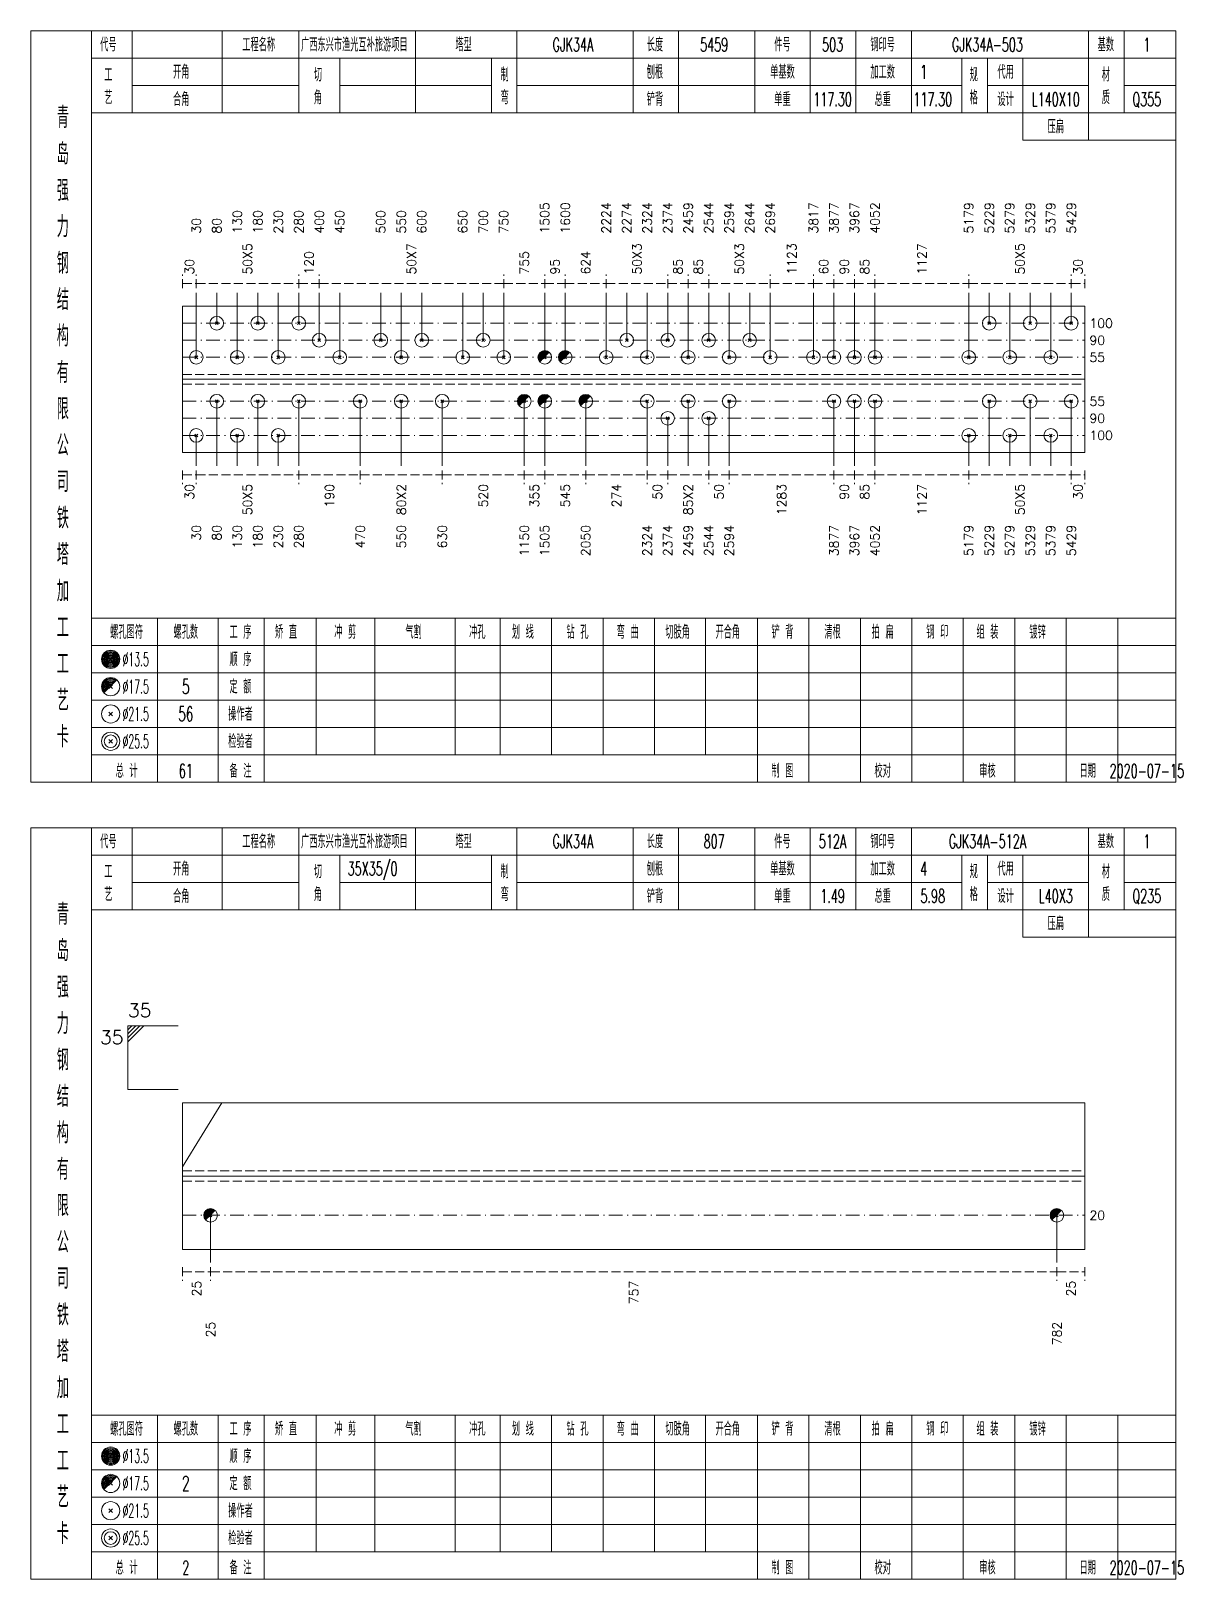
# Model space of a CAD drawing. Extents: x 0 to 2606, y -377 to 6479.
# Drawn here: x 2352.6 to 2605.5, y 4375 to 4715 of the extents above; entities that cross this region are included whole.
import ezdxf
from ezdxf.enums import TextEntityAlignment as Align

# ---------------------------------------------------------------- set-up
doc = ezdxf.new("R2010")
doc.units = 0
doc.header["$MEASUREMENT"] = 0
doc.linetypes.add('一点画线', pattern=[5.2, 3, -1, 0.2, -1])
doc.linetypes.add('虚线', pattern=[2.75, 2, -0.75])
doc.layers.get('0').update_dxf_attribs({"linetype": 'CONTINUOUS', "lineweight": 25})
doc.layers.add('1', color=7, linetype='CONTINUOUS', lineweight=25)
doc.layers.add('4', color=7, linetype='CONTINUOUS', lineweight=25)
doc.styles.get("Standard").update_dxf_attribs({"font": 'simplex.shx', "width": 0.7, "height": 3, "bigfont": 'gbhzfs.shx'})

msp = doc.modelspace()

# ---------------------------------------------------------------- linework, layer by layer
at = {"color": 8, "linetype": '虚线', "lineweight": 9}
for p, q in [((2385.9, 4658.5), (2385.9, 4661.5)), ((2388.9, 4658.5), (2388.9, 4661.5)), ((2388.9, 4658.5), (2388.9, 4661.5)), ((2411.4, 4658.5), (2411.4, 4661.5)), ((2411.4, 4658.5), (2411.4, 4661.5)), ((2415.9, 4658.5), (2415.9, 4661.5)), ((2415.9, 4658.5), (2415.9, 4661.5)), ((2456.4, 4658.5), (2456.4, 4661.5)), ((2456.4, 4658.5), (2456.4, 4661.5)), ((2465.4, 4658.5), (2465.4, 4661.5)), ((2465.4, 4658.5), (2465.4, 4661.5)), ((2469.9, 4658.5), (2469.9, 4661.5)), ((2469.9, 4658.5), (2469.9, 4661.5)), ((2478.9, 4658.5), (2478.9, 4661.5)), ((2478.9, 4658.5), (2478.9, 4661.5)), ((2492.4, 4658.5), (2492.4, 4661.5)), ((2492.4, 4658.5), (2492.4, 4661.5)), ((2496.9, 4658.5), (2496.9, 4661.5)), ((2496.9, 4658.5), (2496.9, 4661.5)), ((2501.4, 4658.5), (2501.4, 4661.5)), ((2501.4, 4658.5), (2501.4, 4661.5)), ((2514.9, 4658.5), (2514.9, 4661.5)), ((2514.9, 4658.5), (2514.9, 4661.5)), ((2524.41, 4658.5), (2524.41, 4661.5)), ((2524.41, 4658.5), (2524.41, 4661.5)), ((2528.91, 4658.5), (2528.91, 4661.5)), ((2528.91, 4658.5), (2528.91, 4661.5)), ((2533.41, 4658.5), (2533.41, 4661.5)), ((2533.41, 4658.5), (2533.41, 4661.5)), ((2537.91, 4658.5), (2537.91, 4661.5)), ((2537.91, 4658.5), (2537.91, 4661.5)), ((2558.5, 4658.5), (2558.5, 4661.5)), ((2558.5, 4658.5), (2558.5, 4661.5)), ((2581, 4658.5), (2581, 4661.5)), ((2581, 4658.5), (2581, 4661.5)), ((2584, 4658.5), (2584, 4661.5)), ((2385.9, 4659.5), (2388.9, 4659.5)), ((2388.9, 4659.5), (2411.4, 4659.5)), ((2411.4, 4659.5), (2415.9, 4659.5)), ((2415.9, 4659.5), (2456.4, 4659.5)), ((2456.4, 4659.5), (2465.4, 4659.5)), ((2465.4, 4659.5), (2469.9, 4659.5)), ((2469.9, 4659.5), (2478.9, 4659.5)), ((2478.9, 4659.5), (2492.4, 4659.5)), ((2492.4, 4659.5), (2496.9, 4659.5)), ((2496.9, 4659.5), (2501.4, 4659.5)), ((2501.4, 4659.5), (2514.9, 4659.5)), ((2514.9, 4659.5), (2524.41, 4659.5)), ((2524.41, 4659.5), (2528.91, 4659.5)), ((2528.91, 4659.5), (2533.41, 4659.5)), ((2533.41, 4659.5), (2537.91, 4659.5)), ((2537.91, 4659.5), (2558.5, 4659.5)), ((2558.5, 4659.5), (2581, 4659.5)), ((2581, 4659.5), (2584, 4659.5)), ((2385.9, 4618.5), (2385.9, 4615.5)), ((2385.9, 4617.5), (2388.9, 4617.5)), ((2388.9, 4618.5), (2388.9, 4615.5)), ((2388.9, 4618.5), (2388.9, 4615.5)), ((2388.9, 4617.5), (2411.4, 4617.5)), ((2411.4, 4618.5), (2411.4, 4615.5)), ((2411.4, 4618.5), (2411.4, 4615.5)), ((2411.4, 4617.5), (2424.9, 4617.5)), ((2424.9, 4618.5), (2424.9, 4615.5)), ((2424.9, 4618.5), (2424.9, 4615.5)), ((2424.9, 4617.5), (2442.9, 4617.5)), ((2442.9, 4618.5), (2442.9, 4615.5)), ((2442.9, 4618.5), (2442.9, 4615.5)), ((2442.9, 4617.5), (2460.9, 4617.5)), ((2460.9, 4618.5), (2460.9, 4615.5)), ((2460.9, 4618.5), (2460.9, 4615.5)), ((2460.9, 4617.5), (2465.4, 4617.5)), ((2465.4, 4618.5), (2465.4, 4615.5)), ((2465.4, 4618.5), (2465.4, 4615.5)), ((2465.4, 4617.5), (2474.4, 4617.5)), ((2474.4, 4618.5), (2474.4, 4615.5)), ((2474.4, 4618.5), (2474.4, 4615.5)), ((2474.4, 4617.5), (2487.9, 4617.5)), ((2487.9, 4618.5), (2487.9, 4615.5)), ((2487.9, 4618.5), (2487.9, 4615.5)), ((2487.9, 4617.5), (2492.4, 4617.5)), ((2492.4, 4618.5), (2492.4, 4615.5)), ((2492.4, 4618.5), (2492.4, 4615.5)), ((2492.4, 4617.5), (2501.4, 4617.5)), ((2501.4, 4618.5), (2501.4, 4615.5)), ((2501.4, 4618.5), (2501.4, 4615.5)), ((2501.4, 4617.5), (2505.9, 4617.5)), ((2505.9, 4618.5), (2505.9, 4615.5)), ((2505.9, 4618.5), (2505.9, 4615.5)), ((2505.9, 4617.5), (2528.91, 4617.5)), ((2528.91, 4618.5), (2528.91, 4615.5)), ((2528.91, 4618.5), (2528.91, 4615.5)), ((2528.91, 4617.5), (2533.41, 4617.5)), ((2533.41, 4618.5), (2533.41, 4615.5)), ((2533.41, 4618.5), (2533.41, 4615.5)), ((2533.41, 4617.5), (2537.91, 4617.5)), ((2537.91, 4618.5), (2537.91, 4615.5)), ((2537.91, 4618.5), (2537.91, 4615.5)), ((2537.91, 4617.5), (2558.5, 4617.5)), ((2558.5, 4618.5), (2558.5, 4615.5)), ((2558.5, 4618.5), (2558.5, 4615.5)), ((2558.5, 4617.5), (2581, 4617.5)), ((2581, 4618.5), (2581, 4615.5)), ((2581, 4618.5), (2581, 4615.5)), ((2581, 4617.5), (2584, 4617.5)), ((2584, 4618.5), (2584, 4615.5)), ((2385.9, 4443.5), (2385.9, 4440.5)), ((2385.9, 4442.5), (2392.04, 4442.5)), ((2392.04, 4443.5), (2392.04, 4440.5)), ((2392.04, 4443.5), (2392.04, 4440.5)), ((2392.04, 4442.5), (2577.86, 4442.5)), ((2577.86, 4443.5), (2577.86, 4440.5)), ((2577.86, 4443.5), (2577.86, 4440.5)), ((2577.86, 4442.5), (2584, 4442.5)), ((2584, 4443.5), (2584, 4440.5))]:
    msp.add_line(p, q, dxfattribs=at)
at = {"color": 7, "linetype": 'Continuous', "lineweight": 13}
for p, q in [((2388.9, 4643.32), (2388.9, 4657.5)), ((2393.4, 4650.82), (2393.4, 4657.5)), ((2397.9, 4643.32), (2397.9, 4657.5)), ((2402.4, 4650.82), (2402.4, 4657.5)), ((2406.9, 4643.32), (2406.9, 4657.5)), ((2411.4, 4650.82), (2411.4, 4657.5)), ((2415.9, 4647.07), (2415.9, 4657.5)), ((2420.4, 4643.32), (2420.4, 4657.5)), ((2429.4, 4647.07), (2429.4, 4657.5)), ((2433.9, 4643.32), (2433.9, 4657.5)), ((2438.4, 4647.07), (2438.4, 4657.5)), ((2447.4, 4643.32), (2447.4, 4657.5)), ((2451.9, 4647.07), (2451.9, 4657.5)), ((2456.4, 4643.32), (2456.4, 4657.5)), ((2465.4, 4643.32), (2465.4, 4657.5)), ((2469.9, 4643.32), (2469.9, 4657.5)), ((2478.9, 4643.32), (2478.9, 4657.5)), ((2483.4, 4647.07), (2483.4, 4657.5)), ((2487.9, 4643.32), (2487.9, 4657.5)), ((2492.4, 4647.07), (2492.4, 4657.5)), ((2496.9, 4643.32), (2496.9, 4657.5)), ((2501.4, 4647.07), (2501.4, 4657.5)), ((2505.9, 4643.32), (2505.9, 4657.5)), ((2510.4, 4647.07), (2510.4, 4657.5)), ((2514.9, 4643.32), (2514.9, 4657.5)), ((2524.41, 4643.32), (2524.41, 4657.5)), ((2528.91, 4643.32), (2528.91, 4657.5)), ((2533.41, 4643.32), (2533.41, 4657.5)), ((2537.91, 4643.32), (2537.91, 4657.5)), ((2558.5, 4643.32), (2558.5, 4657.5)), ((2563, 4650.82), (2563, 4657.5)), ((2567.5, 4643.32), (2567.5, 4657.5)), ((2572, 4650.82), (2572, 4657.5)), ((2576.5, 4643.32), (2576.5, 4657.5)), ((2581, 4650.82), (2581, 4657.5)), ((2393.1, 4650.52), (2393.7, 4651.12)), ((2393.7, 4650.52), (2393.1, 4651.12)), ((2402.1, 4650.52), (2402.7, 4651.12)), ((2402.7, 4650.52), (2402.1, 4651.12)), ((2411.1, 4650.52), (2411.7, 4651.12)), ((2411.7, 4650.52), (2411.1, 4651.12)), ((2562.7, 4650.52), (2563.3, 4651.12)), ((2563.3, 4650.52), (2562.7, 4651.12)), ((2571.7, 4650.52), (2572.3, 4651.12)), ((2572.3, 4650.52), (2571.7, 4651.12)), ((2580.7, 4650.52), (2581.3, 4651.12)), ((2581.3, 4650.52), (2580.7, 4651.12)), ((2415.6, 4646.77), (2416.2, 4647.37)), ((2416.2, 4646.77), (2415.6, 4647.37)), ((2429.1, 4646.77), (2429.7, 4647.37)), ((2429.7, 4646.77), (2429.1, 4647.37)), ((2438.1, 4646.77), (2438.7, 4647.37)), ((2438.7, 4646.77), (2438.1, 4647.37)), ((2451.6, 4646.77), (2452.2, 4647.37)), ((2452.2, 4646.77), (2451.6, 4647.37)), ((2483.1, 4646.77), (2483.7, 4647.37)), ((2483.7, 4646.77), (2483.1, 4647.37)), ((2492.1, 4646.77), (2492.7, 4647.37)), ((2492.7, 4646.77), (2492.1, 4647.37)), ((2501.1, 4646.77), (2501.7, 4647.37)), ((2501.7, 4646.77), (2501.1, 4647.37)), ((2510.1, 4646.77), (2510.7, 4647.37)), ((2510.7, 4646.77), (2510.1, 4647.37)), ((2388.6, 4643.02), (2389.2, 4643.62)), ((2389.2, 4643.02), (2388.6, 4643.62)), ((2397.6, 4643.02), (2398.2, 4643.62)), ((2398.2, 4643.02), (2397.6, 4643.62)), ((2406.6, 4643.02), (2407.2, 4643.62)), ((2407.2, 4643.02), (2406.6, 4643.62)), ((2420.1, 4643.02), (2420.7, 4643.62)), ((2420.7, 4643.02), (2420.1, 4643.62)), ((2433.6, 4643.02), (2434.2, 4643.62)), ((2434.2, 4643.02), (2433.6, 4643.62)), ((2447.1, 4643.02), (2447.7, 4643.62)), ((2447.7, 4643.02), (2447.1, 4643.62)), ((2456.1, 4643.02), (2456.7, 4643.62)), ((2456.7, 4643.02), (2456.1, 4643.62)), ((2478.6, 4643.02), (2479.2, 4643.62)), ((2479.2, 4643.02), (2478.6, 4643.62)), ((2487.6, 4643.02), (2488.2, 4643.62)), ((2488.2, 4643.02), (2487.6, 4643.62)), ((2496.6, 4643.02), (2497.2, 4643.62)), ((2497.2, 4643.02), (2496.6, 4643.62)), ((2505.6, 4643.02), (2506.2, 4643.62)), ((2506.2, 4643.02), (2505.6, 4643.62)), ((2514.6, 4643.02), (2515.2, 4643.62)), ((2515.2, 4643.02), (2514.6, 4643.62)), ((2524.11, 4643.02), (2524.71, 4643.62)), ((2524.71, 4643.02), (2524.11, 4643.62)), ((2528.61, 4643.02), (2529.21, 4643.62)), ((2529.21, 4643.02), (2528.61, 4643.62)), ((2533.11, 4643.02), (2533.71, 4643.62)), ((2533.71, 4643.02), (2533.11, 4643.62)), ((2537.61, 4643.02), (2538.21, 4643.62)), ((2538.21, 4643.02), (2537.61, 4643.62)), ((2558.2, 4643.02), (2558.8, 4643.62)), ((2558.8, 4643.02), (2558.2, 4643.62)), ((2567.2, 4643.02), (2567.8, 4643.62)), ((2567.8, 4643.02), (2567.2, 4643.62)), ((2576.2, 4643.02), (2576.8, 4643.62)), ((2576.8, 4643.02), (2576.2, 4643.62)), ((2393.4, 4633.68), (2393.4, 4619.5)), ((2402.4, 4633.68), (2402.4, 4619.5)), ((2411.4, 4633.68), (2411.4, 4619.5)), ((2424.9, 4633.68), (2424.9, 4619.5)), ((2433.9, 4633.68), (2433.9, 4619.5)), ((2442.9, 4633.68), (2442.9, 4619.5)), ((2460.9, 4633.68), (2460.9, 4619.5)), ((2465.4, 4633.68), (2465.4, 4619.5)), ((2474.4, 4633.68), (2474.4, 4619.5)), ((2487.9, 4633.68), (2487.9, 4619.5)), ((2496.9, 4633.68), (2496.9, 4619.5)), ((2505.9, 4633.68), (2505.9, 4619.5)), ((2528.91, 4633.68), (2528.91, 4619.5)), ((2533.41, 4633.68), (2533.41, 4619.5)), ((2537.91, 4633.68), (2537.91, 4619.5)), ((2563, 4633.68), (2563, 4619.5)), ((2572, 4633.68), (2572, 4619.5)), ((2581, 4633.68), (2581, 4619.5)), ((2492.4, 4629.93), (2492.4, 4619.5)), ((2501.4, 4629.93), (2501.4, 4619.5)), ((2388.9, 4626.18), (2388.9, 4619.5)), ((2397.9, 4626.18), (2397.9, 4619.5)), ((2406.9, 4626.18), (2406.9, 4619.5)), ((2558.5, 4626.18), (2558.5, 4619.5)), ((2567.5, 4626.18), (2567.5, 4619.5)), ((2576.5, 4626.18), (2576.5, 4619.5)), ((2373.9, 4496.5), (2384.9, 4496.5)), ((2373.9, 4482.5), (2373.9, 4496.5)), ((2374.78, 4496.5), (2373.9, 4495.62)), ((2375.65, 4496.5), (2373.9, 4494.75)), ((2376.53, 4496.5), (2373.9, 4493.88)), ((2377.4, 4496.5), (2373.9, 4493)), ((2373.9, 4482.5), (2384.9, 4482.5)), ((2385.9, 4465.52), (2394.49, 4479.62)), ((2392.04, 4454.88), (2392.04, 4444.5)), ((2577.86, 4454.88), (2577.86, 4444.5))]:
    msp.add_line(p, q, dxfattribs=at)
at = {"color": 7, "linetype": 'Continuous', "lineweight": 18}
for p, q in [((2385.9, 4654.57), (2385.9, 4622.43)), ((2385.9, 4654.57), (2584, 4654.57)), ((2584, 4654.57), (2584, 4622.43)), ((2385.9, 4638.5), (2584, 4638.5)), ((2385.9, 4479.62), (2385.9, 4447.38)), ((2385.9, 4479.62), (2584, 4479.62)), ((2584, 4479.62), (2584, 4447.38)), ((2385.9, 4463.5), (2584, 4463.5))]:
    msp.add_line(p, q, dxfattribs=at)
at = {"color": 3, "linetype": '一点画线', "lineweight": 13}
for p, q in [((2385.9, 4650.82), (2584, 4650.82)), ((2385.9, 4647.07), (2584, 4647.07)), ((2385.9, 4643.32), (2584, 4643.32)), ((2385.9, 4633.68), (2584, 4633.68)), ((2385.9, 4629.93), (2584, 4629.93)), ((2385.9, 4626.18), (2584, 4626.18)), ((2385.9, 4454.88), (2584, 4454.88))]:
    msp.add_line(p, q, dxfattribs=at)
at = {"color": 7, "linetype": 'Continuous', "lineweight": 0}
for p, q in [((2465.1, 4643.02), (2465.7, 4643.62)), ((2465.1, 4643.62), (2465.7, 4643.02)), ((2469.6, 4643.02), (2470.2, 4643.62)), ((2469.6, 4643.62), (2470.2, 4643.02))]:
    msp.add_line(p, q, dxfattribs=at)
at = {"color": 1, "linetype": '虚线', "lineweight": 18}
for p, q in [((2385.9, 4639.57), (2584, 4639.57)), ((2385.9, 4637.43), (2584, 4637.43)), ((2385.9, 4464.62), (2584, 4464.62)), ((2385.9, 4462.38), (2584, 4462.38))]:
    msp.add_line(p, q, dxfattribs=at)
at = {"color": 7, "linetype": 'Continuous', "lineweight": 13}
for centre in [(2393.4, 4650.82), (2402.4, 4650.82), (2411.4, 4650.82), (2563, 4650.82), (2572, 4650.82), (2581, 4650.82), (2415.9, 4647.07), (2429.4, 4647.07), (2438.4, 4647.07), (2451.9, 4647.07), (2483.4, 4647.07), (2492.4, 4647.07), (2501.4, 4647.07), (2510.4, 4647.07), (2388.9, 4643.32), (2397.9, 4643.32), (2406.9, 4643.32), (2420.4, 4643.32), (2433.9, 4643.32), (2447.4, 4643.32), (2456.4, 4643.32), (2465.4, 4643.32), (2469.9, 4643.32), (2478.9, 4643.32), (2487.9, 4643.32), (2496.9, 4643.32), (2505.9, 4643.32), (2514.9, 4643.32), (2524.41, 4643.32), (2528.91, 4643.32), (2533.41, 4643.32), (2537.91, 4643.32), (2558.5, 4643.32), (2567.5, 4643.32), (2576.5, 4643.32)]:
    msp.add_circle(centre, 1.5, dxfattribs=at)
for centre, radius in [((2465.4, 4643.32), 1.35), ((2465.4, 4643.32), 1.2), ((2469.9, 4643.32), 1.35), ((2469.9, 4643.32), 1.2), ((2465.4, 4643.32), 1.05), ((2465.4, 4643.32), 0.9), ((2465.4, 4643.32), 0.75), ((2465.4, 4643.32), 0.6), ((2465.4, 4643.32), 0.45), ((2465.4, 4643.32), 0.3), ((2465.4, 4643.32), 0.15), ((2469.9, 4643.32), 1.05), ((2469.9, 4643.32), 0.9), ((2469.9, 4643.32), 0.75), ((2469.9, 4643.32), 0.6), ((2469.9, 4643.32), 0.45), ((2469.9, 4643.32), 0.3), ((2469.9, 4643.32), 0.15)]:
    msp.add_arc(centre, radius, 45, 225, dxfattribs=at)
at = {"layer": '1', "color": 7, "linetype": 'Continuous', "lineweight": 13}
for p, q in [((2393.1, 4633.38), (2393.7, 4633.98)), ((2393.7, 4633.38), (2393.1, 4633.98)), ((2402.1, 4633.38), (2402.7, 4633.98)), ((2402.7, 4633.38), (2402.1, 4633.98)), ((2411.1, 4633.38), (2411.7, 4633.98)), ((2411.7, 4633.38), (2411.1, 4633.98)), ((2424.6, 4633.38), (2425.2, 4633.98)), ((2425.2, 4633.38), (2424.6, 4633.98)), ((2433.6, 4633.38), (2434.2, 4633.98)), ((2434.2, 4633.38), (2433.6, 4633.98)), ((2442.6, 4633.38), (2443.2, 4633.98)), ((2443.2, 4633.38), (2442.6, 4633.98)), ((2487.6, 4633.38), (2488.2, 4633.98)), ((2488.2, 4633.38), (2487.6, 4633.98)), ((2496.6, 4633.38), (2497.2, 4633.98)), ((2497.2, 4633.38), (2496.6, 4633.98)), ((2505.6, 4633.38), (2506.2, 4633.98)), ((2506.2, 4633.38), (2505.6, 4633.98)), ((2528.61, 4633.38), (2529.21, 4633.98)), ((2529.21, 4633.38), (2528.61, 4633.98)), ((2533.11, 4633.38), (2533.71, 4633.98)), ((2533.71, 4633.38), (2533.11, 4633.98)), ((2537.61, 4633.38), (2538.21, 4633.98)), ((2538.21, 4633.38), (2537.61, 4633.98)), ((2562.7, 4633.38), (2563.3, 4633.98)), ((2563.3, 4633.38), (2562.7, 4633.98)), ((2571.7, 4633.38), (2572.3, 4633.98)), ((2572.3, 4633.38), (2571.7, 4633.98)), ((2580.7, 4633.38), (2581.3, 4633.98)), ((2581.3, 4633.38), (2580.7, 4633.98)), ((2492.1, 4629.63), (2492.7, 4630.23)), ((2492.7, 4629.63), (2492.1, 4630.23)), ((2501.1, 4629.63), (2501.7, 4630.23)), ((2501.7, 4629.63), (2501.1, 4630.23)), ((2388.6, 4625.88), (2389.2, 4626.48)), ((2389.2, 4625.88), (2388.6, 4626.48)), ((2397.6, 4625.88), (2398.2, 4626.48)), ((2398.2, 4625.88), (2397.6, 4626.48)), ((2406.6, 4625.88), (2407.2, 4626.48)), ((2407.2, 4625.88), (2406.6, 4626.48)), ((2558.2, 4625.88), (2558.8, 4626.48)), ((2558.8, 4625.88), (2558.2, 4626.48)), ((2567.2, 4625.88), (2567.8, 4626.48)), ((2567.8, 4625.88), (2567.2, 4626.48)), ((2576.2, 4625.88), (2576.8, 4626.48)), ((2576.8, 4625.88), (2576.2, 4626.48))]:
    msp.add_line(p, q, dxfattribs=at)
at = {"layer": '1', "color": 7, "linetype": 'Continuous', "lineweight": 0}
for p, q in [((2460.6, 4633.38), (2461.2, 4633.98)), ((2460.6, 4633.98), (2461.2, 4633.38)), ((2465.1, 4633.38), (2465.7, 4633.98)), ((2465.1, 4633.98), (2465.7, 4633.38)), ((2474.1, 4633.38), (2474.7, 4633.98)), ((2474.1, 4633.98), (2474.7, 4633.38)), ((2391.74, 4454.57), (2392.34, 4455.18)), ((2391.74, 4455.18), (2392.34, 4454.57)), ((2577.56, 4454.57), (2578.16, 4455.18)), ((2577.56, 4455.18), (2578.16, 4454.57))]:
    msp.add_line(p, q, dxfattribs=at)
at = {"layer": '1', "color": 7, "linetype": 'Continuous', "lineweight": 18}
for p, q in [((2385.9, 4622.43), (2584, 4622.43)), ((2385.9, 4447.38), (2584, 4447.38))]:
    msp.add_line(p, q, dxfattribs=at)
at = {"layer": '1', "color": 7, "linetype": 'Continuous', "lineweight": 13}
for centre in [(2393.4, 4633.68), (2402.4, 4633.68), (2411.4, 4633.68), (2424.9, 4633.68), (2433.9, 4633.68), (2442.9, 4633.68), (2460.9, 4633.68), (2465.4, 4633.68), (2474.4, 4633.68), (2487.9, 4633.68), (2496.9, 4633.68), (2505.9, 4633.68), (2528.91, 4633.68), (2533.41, 4633.68), (2537.91, 4633.68), (2563, 4633.68), (2572, 4633.68), (2581, 4633.68), (2492.4, 4629.93), (2501.4, 4629.93), (2388.9, 4626.18), (2397.9, 4626.18), (2406.9, 4626.18), (2558.5, 4626.18), (2567.5, 4626.18), (2576.5, 4626.18), (2392.04, 4454.88), (2577.86, 4454.88)]:
    msp.add_circle(centre, 1.5, dxfattribs=at)
for centre, radius in [((2460.9, 4633.68), 1.35), ((2460.9, 4633.68), 1.2), ((2460.9, 4633.68), 1.05), ((2460.9, 4633.68), 0.9), ((2460.9, 4633.68), 0.75), ((2460.9, 4633.68), 0.6), ((2465.4, 4633.68), 1.35), ((2465.4, 4633.68), 1.2), ((2465.4, 4633.68), 1.05), ((2465.4, 4633.68), 0.9), ((2465.4, 4633.68), 0.75), ((2465.4, 4633.68), 0.6), ((2474.4, 4633.68), 1.35), ((2474.4, 4633.68), 1.2), ((2474.4, 4633.68), 1.05), ((2474.4, 4633.68), 0.9), ((2474.4, 4633.68), 0.75), ((2474.4, 4633.68), 0.6), ((2460.9, 4633.68), 0.45), ((2460.9, 4633.68), 0.3), ((2460.9, 4633.68), 0.15), ((2465.4, 4633.68), 0.45), ((2465.4, 4633.68), 0.3), ((2465.4, 4633.68), 0.15), ((2474.4, 4633.68), 0.45), ((2474.4, 4633.68), 0.3), ((2474.4, 4633.68), 0.15), ((2392.04, 4454.88), 1.35), ((2392.04, 4454.88), 1.2), ((2392.04, 4454.88), 1.05), ((2392.04, 4454.88), 0.9), ((2392.04, 4454.88), 0.75), ((2392.04, 4454.88), 0.6), ((2392.04, 4454.88), 0.45), ((2392.04, 4454.88), 0.3), ((2392.04, 4454.88), 0.15), ((2577.86, 4454.88), 1.35), ((2577.86, 4454.88), 1.2), ((2577.86, 4454.88), 1.05), ((2577.86, 4454.88), 0.9), ((2577.86, 4454.88), 0.75), ((2577.86, 4454.88), 0.6), ((2577.86, 4454.88), 0.45), ((2577.86, 4454.88), 0.3), ((2577.86, 4454.88), 0.15)]:
    msp.add_arc(centre, radius, 45, 225, dxfattribs=at)
at = {"layer": '4', "color": 1, "linetype": 'Continuous', "lineweight": 18}
for p, q in [((2365.9, 4550), (2365.9, 4715)), ((2374.8, 4697), (2374.8, 4715)), ((2394.6, 4697), (2394.6, 4715)), ((2411.4, 4697), (2411.4, 4715)), ((2437, 4697), (2437, 4715)), ((2459.3, 4697), (2459.3, 4715)), ((2484.8, 4697), (2484.8, 4715)), ((2494.8, 4697), (2494.8, 4715)), ((2511.5, 4697), (2511.5, 4715)), ((2523.7, 4697), (2523.7, 4715)), ((2533.7, 4697), (2533.7, 4715)), ((2545.9, 4697), (2545.9, 4715)), ((2584.8, 4691), (2584.8, 4715)), ((2592.6, 4697), (2592.6, 4715)), ((2365.9, 4709), (2604, 4709)), ((2420.4, 4697), (2420.4, 4709)), ((2453.7, 4697), (2453.7, 4709)), ((2557, 4697), (2557, 4709)), ((2562.6, 4697), (2562.6, 4709)), ((2570.4, 4691), (2570.4, 4709)), ((2374.8, 4703), (2411.4, 4703)), ((2420.4, 4703), (2453.7, 4703)), ((2459.3, 4703), (2557, 4703)), ((2562.6, 4703), (2584.8, 4703)), ((2592.6, 4703), (2604, 4703)), ((2365.9, 4697), (2604, 4697)), ((2570.4, 4691), (2604, 4691)), ((2365.9, 4586), (2604, 4586)), ((2380.4, 4550), (2380.4, 4586)), ((2393.7, 4550), (2393.7, 4586)), ((2403.8, 4550), (2403.8, 4586)), ((2415.2, 4556), (2415.2, 4586)), ((2428.1, 4556), (2428.1, 4586)), ((2445.7, 4556), (2445.7, 4586)), ((2455.6, 4556), (2455.6, 4586)), ((2466.9, 4556), (2466.9, 4586)), ((2478.2, 4556), (2478.2, 4586)), ((2489.5, 4556), (2489.5, 4586)), ((2500.7, 4556), (2500.7, 4586)), ((2512.1, 4556), (2512.1, 4586)), ((2523.4, 4556), (2523.4, 4586)), ((2534.7, 4556), (2534.7, 4586)), ((2546, 4556), (2546, 4586)), ((2557.3, 4556), (2557.3, 4586)), ((2568.6, 4556), (2568.6, 4586)), ((2579.9, 4556), (2579.9, 4586)), ((2591.2, 4556), (2591.2, 4586)), ((2365.9, 4580), (2604, 4580)), ((2365.9, 4574), (2604, 4574)), ((2365.9, 4568), (2604, 4568)), ((2365.9, 4562), (2604, 4562)), ((2365.9, 4556), (2604, 4556)), ((2512.1, 4550), (2512.1, 4556)), ((2523.4, 4550), (2523.4, 4556)), ((2534.7, 4550), (2534.7, 4556)), ((2546, 4550), (2546, 4556)), ((2557.3, 4550), (2557.3, 4556)), ((2568.6, 4550), (2568.6, 4556)), ((2579.9, 4550), (2579.9, 4556)), ((2591.2, 4550), (2591.2, 4556)), ((2365.9, 4375), (2365.9, 4540)), ((2374.8, 4522), (2374.8, 4540)), ((2394.6, 4522), (2394.6, 4540)), ((2411.4, 4522), (2411.4, 4540)), ((2437, 4522), (2437, 4540)), ((2459.3, 4522), (2459.3, 4540)), ((2484.8, 4522), (2484.8, 4540)), ((2494.8, 4522), (2494.8, 4540)), ((2511.5, 4522), (2511.5, 4540)), ((2523.7, 4522), (2523.7, 4540)), ((2533.7, 4522), (2533.7, 4540)), ((2545.9, 4522), (2545.9, 4540)), ((2584.8, 4516), (2584.8, 4540)), ((2592.6, 4522), (2592.6, 4540)), ((2365.9, 4534), (2604, 4534)), ((2420.4, 4522), (2420.4, 4534)), ((2453.7, 4522), (2453.7, 4534)), ((2557, 4522), (2557, 4534)), ((2562.6, 4522), (2562.6, 4534)), ((2570.4, 4516), (2570.4, 4534)), ((2374.8, 4528), (2411.4, 4528)), ((2420.4, 4528), (2453.7, 4528)), ((2459.3, 4528), (2557, 4528)), ((2562.6, 4528), (2584.8, 4528)), ((2592.6, 4528), (2604, 4528)), ((2365.9, 4522), (2604, 4522)), ((2570.4, 4516), (2604, 4516)), ((2365.9, 4411), (2604, 4411)), ((2380.4, 4375), (2380.4, 4411)), ((2393.7, 4375), (2393.7, 4411)), ((2403.8, 4375), (2403.8, 4411)), ((2415.2, 4381), (2415.2, 4411)), ((2428.1, 4381), (2428.1, 4411)), ((2445.7, 4381), (2445.7, 4411)), ((2455.6, 4381), (2455.6, 4411)), ((2466.9, 4381), (2466.9, 4411)), ((2478.2, 4381), (2478.2, 4411)), ((2489.5, 4381), (2489.5, 4411)), ((2500.7, 4381), (2500.7, 4411)), ((2512.1, 4381), (2512.1, 4411)), ((2523.4, 4381), (2523.4, 4411)), ((2534.7, 4381), (2534.7, 4411)), ((2546, 4381), (2546, 4411)), ((2557.3, 4381), (2557.3, 4411)), ((2568.6, 4381), (2568.6, 4411)), ((2579.9, 4381), (2579.9, 4411)), ((2591.2, 4381), (2591.2, 4411)), ((2365.9, 4405), (2604, 4405)), ((2365.9, 4399), (2604, 4399)), ((2365.9, 4393), (2604, 4393)), ((2365.9, 4387), (2604, 4387)), ((2365.9, 4381), (2604, 4381)), ((2512.1, 4375), (2512.1, 4381)), ((2523.4, 4375), (2523.4, 4381)), ((2534.7, 4375), (2534.7, 4381)), ((2546, 4375), (2546, 4381)), ((2557.3, 4375), (2557.3, 4381)), ((2568.6, 4375), (2568.6, 4381)), ((2579.9, 4375), (2579.9, 4381)), ((2591.2, 4375), (2591.2, 4381))]:
    msp.add_line(p, q, dxfattribs=at)
at = {"layer": '4', "color": 7, "linetype": 'Continuous', "lineweight": 13}
for p, q in [((2369.9, 4576.8), (2370.3, 4577.2)), ((2370.3, 4576.8), (2369.9, 4577.2)), ((2369.7, 4564.6), (2370.5, 4565.4)), ((2370.5, 4564.6), (2369.7, 4565.4)), ((2369.7, 4558.6), (2370.5, 4559.4)), ((2370.5, 4558.6), (2369.7, 4559.4)), ((2369.9, 4401.8), (2370.3, 4402.2)), ((2370.3, 4401.8), (2369.9, 4402.2)), ((2369.7, 4389.6), (2370.5, 4390.4)), ((2370.5, 4389.6), (2369.7, 4390.4)), ((2369.7, 4383.6), (2370.5, 4384.4)), ((2370.5, 4383.6), (2369.7, 4384.4))]:
    msp.add_line(p, q, dxfattribs=at)
at = {"layer": '4', "color": 7, "linetype": 'Continuous', "lineweight": 0}
for p, q in [((2369.7, 4570.6), (2370.5, 4571.4)), ((2369.7, 4571.4), (2370.5, 4570.6)), ((2369.7, 4395.6), (2370.5, 4396.4)), ((2369.7, 4396.4), (2370.5, 4395.6))]:
    msp.add_line(p, q, dxfattribs=at)
at = {"layer": '4', "color": 1, "linetype": 'Continuous', "lineweight": 18}
for points in [[(2352.6, 4715), (2352.6, 4550), (2604, 4550), (2604, 4715)], [(2352.6, 4540), (2352.6, 4375), (2604, 4375), (2604, 4540)]]:
    msp.add_lwpolyline(points, close=True, dxfattribs=at)
at = {"layer": '4', "color": 7, "linetype": 'Continuous', "lineweight": 13}
for centre, radius in [((2370.1, 4577), 2), ((2370.1, 4577), 1.8), ((2370.1, 4577), 1.6), ((2370.1, 4577), 1.4), ((2370.1, 4577), 1.2), ((2370.1, 4577), 1), ((2370.1, 4577), 0.8), ((2370.1, 4577), 0.6), ((2370.1, 4577), 0.4), ((2370.1, 4577), 0.2), ((2370.1, 4571), 2), ((2370.1, 4565), 2), ((2370.1, 4559), 2), ((2370.1, 4559), 1.4), ((2370.1, 4402), 2), ((2370.1, 4402), 1.8), ((2370.1, 4402), 1.6), ((2370.1, 4402), 1.4), ((2370.1, 4402), 1.2), ((2370.1, 4402), 1), ((2370.1, 4402), 0.8), ((2370.1, 4402), 0.6), ((2370.1, 4402), 0.4), ((2370.1, 4402), 0.2), ((2370.1, 4396), 2), ((2370.1, 4390), 2), ((2370.1, 4384), 2), ((2370.1, 4384), 1.4)]:
    msp.add_circle(centre, radius, dxfattribs=at)
for centre, radius in [((2370.1, 4571), 1.8), ((2370.1, 4571), 1.6), ((2370.1, 4571), 1.4), ((2370.1, 4571), 1.2), ((2370.1, 4571), 1), ((2370.1, 4571), 0.8), ((2370.1, 4571), 0.6), ((2370.1, 4571), 0.4), ((2370.1, 4571), 0.2), ((2370.1, 4396), 1.8), ((2370.1, 4396), 1.6), ((2370.1, 4396), 1.4), ((2370.1, 4396), 1.2), ((2370.1, 4396), 1), ((2370.1, 4396), 0.8), ((2370.1, 4396), 0.6), ((2370.1, 4396), 0.4), ((2370.1, 4396), 0.2)]:
    msp.add_arc(centre, radius, 45, 225, dxfattribs=at)

# ---------------------------------------------------------------- texts
at = {"color": 7, "linetype": 'Continuous', "lineweight": 13}
for s, p in [('130', (2397.9, 4670.5)), ('180', (2402.4, 4670.5)), ('230', (2406.9, 4670.5)), ('280', (2411.4, 4670.5)), ('400', (2415.9, 4670.5)), ('450', (2420.4, 4670.5)), ('500', (2429.4, 4670.5)), ('550', (2433.9, 4670.5)), ('600', (2438.4, 4670.5)), ('650', (2447.4, 4670.5)), ('700', (2451.9, 4670.5)), ('750', (2456.4, 4670.5)), ('1505', (2465.4, 4670.5)), ('1600', (2469.9, 4670.5)), ('2224', (2478.9, 4670.5)), ('2274', (2483.4, 4670.5)), ('2324', (2487.9, 4670.5)), ('2374', (2492.4, 4670.5)), ('2459', (2496.9, 4670.5)), ('2544', (2501.4, 4670.5)), ('2594', (2505.9, 4670.5)), ('2644', (2510.4, 4670.5)), ('2694', (2514.9, 4670.5)), ('3817', (2524.41, 4670.5)), ('3877', (2528.91, 4670.5)), ('3967', (2533.41, 4670.5)), ('4052', (2537.91, 4670.5)), ('5179', (2558.5, 4670.5)), ('5229', (2563, 4670.5)), ('5279', (2567.5, 4670.5)), ('5329', (2572, 4670.5)), ('5379', (2576.5, 4670.5)), ('5429', (2581, 4670.5)), ('30', (2388.9, 4670.5)), ('80', (2393.4, 4670.5))]:
    msp.add_text(s, height=2, rotation=90, dxfattribs=at).set_placement(p, align=Align.MIDDLE_LEFT)
at = {"color": 8, "linetype": 'Continuous', "lineweight": 9}
for s, p in [('50X5', (2400.15, 4661.5)), ('120', (2413.65, 4661.5)), ('50X7', (2436.15, 4661.5)), ('755', (2460.9, 4661.5)), ('624', (2474.4, 4661.5)), ('50X3', (2485.65, 4661.5)), ('50X3', (2508.15, 4661.5)), ('1123', (2519.66, 4661.5)), ('1127', (2548.21, 4661.5)), ('50X5', (2569.75, 4661.5)), ('30', (2387.4, 4661.5)), ('95', (2467.65, 4661.5)), ('85', (2494.65, 4661.5)), ('85', (2499.15, 4661.5)), ('60', (2526.66, 4661.5)), ('90', (2531.16, 4661.5)), ('85', (2535.66, 4661.5)), ('30', (2582.5, 4661.5))]:
    msp.add_text(s, height=2, rotation=90, dxfattribs=at).set_placement(p, align=Align.MIDDLE_LEFT)
at = {"color": 7, "linetype": 'Continuous', "lineweight": 13}
for s, p in [('100', (2585, 4650.82)), ('90', (2585, 4647.07)), ('55', (2585, 4643.32)), ('55', (2585, 4633.68)), ('90', (2585, 4629.93)), ('100', (2585, 4626.18)), ('20', (2585, 4454.88))]:
    msp.add_text(s, height=2, dxfattribs=at).set_placement(p, align=Align.MIDDLE_LEFT)
at = {"color": 8, "linetype": 'Continuous', "lineweight": 9}
for s, p in [('30', (2387.4, 4615.5)), ('50X5', (2400.15, 4615.5)), ('190', (2418.15, 4615.5)), ('80X2', (2433.9, 4615.5)), ('520', (2451.9, 4615.5)), ('355', (2463.15, 4615.5)), ('545', (2469.9, 4615.5)), ('274', (2481.15, 4615.5)), ('50', (2490.15, 4615.5)), ('85X2', (2496.9, 4615.5)), ('50', (2503.65, 4615.5)), ('1283', (2517.41, 4615.5)), ('90', (2531.16, 4615.5)), ('85', (2535.66, 4615.5)), ('1127', (2548.21, 4615.5)), ('50X5', (2569.75, 4615.5)), ('30', (2582.5, 4615.5)), ('25', (2388.97, 4440.5)), ('757', (2484.95, 4440.5)), ('25', (2580.93, 4440.5))]:
    msp.add_text(s, height=2, rotation=90, dxfattribs=at).set_placement(p, align=Align.MIDDLE_RIGHT)
at = {"color": 7, "linetype": 'Continuous', "lineweight": 13}
msp.add_text('35', height=3, dxfattribs=at).set_placement((2373.9, 4497.5), align=Align.BOTTOM_LEFT)
msp.add_text('35', height=3, dxfattribs=at).set_placement((2372.9, 4495.5), align=Align.TOP_RIGHT)
at = {"layer": '1', "color": 7, "linetype": 'Continuous', "lineweight": 13}
for s, p in [('30', (2388.9, 4606.5)), ('80', (2393.4, 4606.5)), ('130', (2397.9, 4606.5)), ('180', (2402.4, 4606.5)), ('230', (2406.9, 4606.5)), ('280', (2411.4, 4606.5)), ('470', (2424.9, 4606.5)), ('550', (2433.9, 4606.5)), ('630', (2442.9, 4606.5)), ('1150', (2460.9, 4606.5)), ('1505', (2465.4, 4606.5)), ('2050', (2474.4, 4606.5)), ('2324', (2487.9, 4606.5)), ('2374', (2492.4, 4606.5)), ('2459', (2496.9, 4606.5)), ('2544', (2501.4, 4606.5)), ('2594', (2505.9, 4606.5)), ('3877', (2528.91, 4606.5)), ('3967', (2533.41, 4606.5)), ('4052', (2537.91, 4606.5)), ('5179', (2558.5, 4606.5)), ('5229', (2563, 4606.5)), ('5279', (2567.5, 4606.5)), ('5329', (2572, 4606.5)), ('5379', (2576.5, 4606.5)), ('5429', (2581, 4606.5)), ('25', (2392.04, 4431.5)), ('782', (2577.86, 4431.5))]:
    msp.add_text(s, height=2, rotation=90, dxfattribs=at).set_placement(p, align=Align.MIDDLE_RIGHT)
at = {"layer": '4', "color": 1, "linetype": 'Continuous', "lineweight": 13}
for s, height, width, p in [('代号', 3, 0.6, (2369.6, 4712)), ('工程名称', 3, 0.6, (2402.6, 4712)), ('广西东兴市渔光互补旅游项目', 3, 0.6, (2423.6, 4712)), ('塔型', 3, 0.6, (2447.6, 4712)), ('GJK34A', 3, 0.6, (2471.6, 4712)), ('长度', 3, 0.6, (2489.6, 4712)), ('5459', 3, 0.6, (2502.6, 4712)), ('件号', 3, 0.6, (2517.6, 4712)), ('503', 3, 0.6, (2528.6, 4712)), ('钢印号', 3, 0.6, (2539.6, 4712)), ('GJK34A-503', 3, 0.6, (2562.6, 4712)), ('基数', 3, 0.6, (2588.6, 4712)), ('1', 3, 0.6, (2597.6, 4712)), ('工', 3, 0.6, (2369.6, 4705.4)), ('开角', 3, 0.6, (2385.6, 4706)), ('切', 3, 0.6, (2415.6, 4705.4)), ('制', 3, 0.6, (2456.6, 4705.4)), ('刨根', 3, 0.6, (2489.6, 4706)), ('单基数', 3, 0.6, (2517.6, 4706)), ('加工数', 3, 0.6, (2539.6, 4706)), ('1', 3, 0.6, (2548.6, 4706)), ('规', 3, 0.6, (2559.6, 4705.4)), ('代用', 3, 0.6, (2566.6, 4706)), ('材', 3, 0.6, (2588.6, 4705.4)), ('艺', 3, 0.6, (2369.6, 4700.4)), ('角', 3, 0.6, (2415.6, 4700.4)), ('弯', 3, 0.6, (2456.6, 4700.4)), ('格', 3, 0.6, (2559.6, 4700.4)), ('合角', 3, 0.6, (2385.6, 4700)), ('铲背', 3, 0.6, (2489.6, 4700)), ('单重', 3, 0.6, (2517.6, 4700)), ('117.30', 3, 0.6, (2528.6, 4700)), ('总重', 3, 0.6, (2539.6, 4700)), ('117.30', 3, 0.6, (2550.6, 4700)), ('设计', 3, 0.6, (2566.6, 4700)), ('L140X10', 3, 0.6, (2577.6, 4700)), ('质', 3, 0.6, (2588.6, 4700.4)), ('Q355', 3, 0.6, (2597.6, 4700)), ('青', 4.6, 0.8, (2359.6, 4696)), ('压扁', 3, 0.6, (2577.6, 4694)), ('岛', 4.6, 0.8, (2359.6, 4688)), ('强', 4.6, 0.8, (2359.6, 4680)), ('力', 4.6, 0.8, (2359.6, 4672)), ('钢', 4.6, 0.8, (2359.6, 4664)), ('结', 4.6, 0.8, (2359.6, 4656)), ('构', 4.6, 0.8, (2359.6, 4648)), ('有', 4.6, 0.8, (2359.6, 4640)), ('限', 4.6, 0.8, (2359.6, 4632)), ('公', 4.6, 0.8, (2359.6, 4624)), ('司', 4.6, 0.8, (2359.6, 4616)), ('铁', 4.6, 0.8, (2359.6, 4608)), ('塔', 4.6, 0.8, (2359.6, 4600)), ('加', 4.6, 0.8, (2359.6, 4592)), ('工', 4.6, 0.8, (2359.6, 4584)), ('螺孔图符', 3, 0.6, (2373.6, 4583)), ('螺孔数', 3, 0.6, (2386.6, 4583)), ('工 序', 3, 0.6, (2398.6, 4583)), ('矫 直', 3, 0.6, (2408.6, 4583)), ('冲 剪', 3, 0.6, (2421.6, 4583)), ('气割', 3, 0.6, (2436.6, 4583)), ('冲孔', 3, 0.6, (2450.6, 4583)), ('划 线', 3, 0.6, (2460.6, 4583)), ('钻 孔', 3, 0.6, (2472.6, 4583)), ('弯 曲', 3, 0.6, (2483.6, 4583)), ('切肢角', 3, 0.6, (2494.6, 4583)), ('开合角', 3, 0.6, (2505.6, 4583)), ('铲 背', 3, 0.6, (2517.6, 4583)), ('清根', 3, 0.6, (2528.6, 4583)), ('拍 扁', 3, 0.6, (2539.6, 4583)), ('钢 印', 3, 0.6, (2551.6, 4583)), ('组 装', 3, 0.6, (2562.6, 4583)), ('镀锌', 3, 0.6, (2573.6, 4583)), ('工', 4.6, 0.8, (2359.6, 4576)), ('%%C13.5', 3, 0.5, (2375.6, 4577)), ('顺 序', 3, 0.6, (2398.6, 4577)), ('艺', 4.6, 0.8, (2359.6, 4568)), ('%%C17.5', 3, 0.5, (2375.6, 4571)), ('5', 3.2, 0.6, (2386.6, 4571)), ('定 额', 3, 0.6, (2398.6, 4571)), ('%%C21.5', 3, 0.5, (2375.6, 4565)), ('56', 3.2, 0.6, (2386.6, 4565)), ('操作者', 3, 0.6, (2398.6, 4565)), ('卡', 4.6, 0.8, (2359.6, 4560)), ('%%C25.5', 3, 0.5, (2375.6, 4559)), ('检验者', 3, 0.6, (2398.6, 4559)), ('总 计', 3, 0.6, (2373.6, 4552.5)), ('61', 3, 0.6, (2386.6, 4552.5)), ('备 注', 3, 0.6, (2398.6, 4552.5)), ('制 图', 3, 0.6, (2517.6, 4552.5)), ('校对', 3, 0.6, (2539.6, 4552.5)), ('审核', 3, 0.6, (2562.6, 4552.5)), ('日期', 3, 0.6, (2584.6, 4552.5)), ('2020-07-15', 3, 0.6, (2597.6, 4552.5)), ('代号', 3, 0.6, (2369.6, 4537)), ('工程名称', 3, 0.6, (2402.6, 4537)), ('广西东兴市渔光互补旅游项目', 3, 0.6, (2423.6, 4537)), ('塔型', 3, 0.6, (2447.6, 4537)), ('GJK34A', 3, 0.6, (2471.6, 4537)), ('长度', 3, 0.6, (2489.6, 4537)), ('807', 3, 0.6, (2502.6, 4537)), ('件号', 3, 0.6, (2517.6, 4537)), ('512A', 3, 0.6, (2528.6, 4537)), ('钢印号', 3, 0.6, (2539.6, 4537)), ('GJK34A-512A', 3, 0.6, (2562.6, 4537)), ('基数', 3, 0.6, (2588.6, 4537)), ('1', 3, 0.6, (2597.6, 4537)), ('开角', 3, 0.6, (2385.6, 4531)), ('35X35/0', 3, 0.6, (2427.6, 4531)), ('刨根', 3, 0.6, (2489.6, 4531)), ('单基数', 3, 0.6, (2517.6, 4531)), ('加工数', 3, 0.6, (2539.6, 4531)), ('4', 3, 0.6, (2548.6, 4531)), ('代用', 3, 0.6, (2566.6, 4531)), ('材', 3, 0.6, (2588.6, 4530.4)), ('工', 3, 0.6, (2369.6, 4530.4)), ('切', 3, 0.6, (2415.6, 4530.4)), ('制', 3, 0.6, (2456.6, 4530.4)), ('规', 3, 0.6, (2559.6, 4530.4)), ('艺', 3, 0.6, (2369.6, 4525.4)), ('合角', 3, 0.6, (2385.6, 4525)), ('角', 3, 0.6, (2415.6, 4525.4)), ('弯', 3, 0.6, (2456.6, 4525.4)), ('铲背', 3, 0.6, (2489.6, 4525)), ('单重', 3, 0.6, (2517.6, 4525)), ('1.49', 3, 0.6, (2528.6, 4525)), ('总重', 3, 0.6, (2539.6, 4525)), ('5.98', 3, 0.6, (2550.6, 4525)), ('格', 3, 0.6, (2559.6, 4525.4)), ('设计', 3, 0.6, (2566.6, 4525)), ('L40X3', 3, 0.6, (2577.6, 4525)), ('质', 3, 0.6, (2588.6, 4525.4)), ('Q235', 3, 0.6, (2597.6, 4525)), ('青', 4.6, 0.8, (2359.6, 4521)), ('压扁', 3, 0.6, (2577.6, 4519)), ('岛', 4.6, 0.8, (2359.6, 4513)), ('强', 4.6, 0.8, (2359.6, 4505)), ('力', 4.6, 0.8, (2359.6, 4497)), ('钢', 4.6, 0.8, (2359.6, 4489)), ('结', 4.6, 0.8, (2359.6, 4481)), ('构', 4.6, 0.8, (2359.6, 4473)), ('有', 4.6, 0.8, (2359.6, 4465)), ('限', 4.6, 0.8, (2359.6, 4457)), ('公', 4.6, 0.8, (2359.6, 4449)), ('司', 4.6, 0.8, (2359.6, 4441)), ('铁', 4.6, 0.8, (2359.6, 4433)), ('塔', 4.6, 0.8, (2359.6, 4425)), ('加', 4.6, 0.8, (2359.6, 4417)), ('工', 4.6, 0.8, (2359.6, 4409)), ('螺孔图符', 3, 0.6, (2373.6, 4408)), ('螺孔数', 3, 0.6, (2386.6, 4408)), ('工 序', 3, 0.6, (2398.6, 4408)), ('矫 直', 3, 0.6, (2408.6, 4408)), ('冲 剪', 3, 0.6, (2421.6, 4408)), ('气割', 3, 0.6, (2436.6, 4408)), ('冲孔', 3, 0.6, (2450.6, 4408)), ('划 线', 3, 0.6, (2460.6, 4408)), ('钻 孔', 3, 0.6, (2472.6, 4408)), ('弯 曲', 3, 0.6, (2483.6, 4408)), ('切肢角', 3, 0.6, (2494.6, 4408)), ('开合角', 3, 0.6, (2505.6, 4408)), ('铲 背', 3, 0.6, (2517.6, 4408)), ('清根', 3, 0.6, (2528.6, 4408)), ('拍 扁', 3, 0.6, (2539.6, 4408)), ('钢 印', 3, 0.6, (2551.6, 4408)), ('组 装', 3, 0.6, (2562.6, 4408)), ('镀锌', 3, 0.6, (2573.6, 4408)), ('工', 4.6, 0.8, (2359.6, 4401)), ('%%C13.5', 3, 0.5, (2375.6, 4402)), ('顺 序', 3, 0.6, (2398.6, 4402)), ('%%C17.5', 3, 0.5, (2375.6, 4396)), ('2', 3.2, 0.6, (2386.6, 4396)), ('定 额', 3, 0.6, (2398.6, 4396)), ('艺', 4.6, 0.8, (2359.6, 4393)), ('%%C21.5', 3, 0.5, (2375.6, 4390)), ('操作者', 3, 0.6, (2398.6, 4390)), ('卡', 4.6, 0.8, (2359.6, 4385)), ('%%C25.5', 3, 0.5, (2375.6, 4384)), ('检验者', 3, 0.6, (2398.6, 4384)), ('总 计', 3, 0.6, (2373.6, 4377.5)), ('备 注', 3, 0.6, (2398.6, 4377.5)), ('制 图', 3, 0.6, (2517.6, 4377.5)), ('校对', 3, 0.6, (2539.6, 4377.5)), ('审核', 3, 0.6, (2562.6, 4377.5)), ('日期', 3, 0.6, (2584.6, 4377.5)), ('2', 3, 0.6, (2386.6, 4377.5)), ('2020-07-15', 3, 0.6, (2597.6, 4377.5))]:
    msp.add_text(s, height=height, dxfattribs=dict(at, width=width)).set_placement(p, align=Align.MIDDLE_CENTER)

doc.saveas('drawing.dxf')
